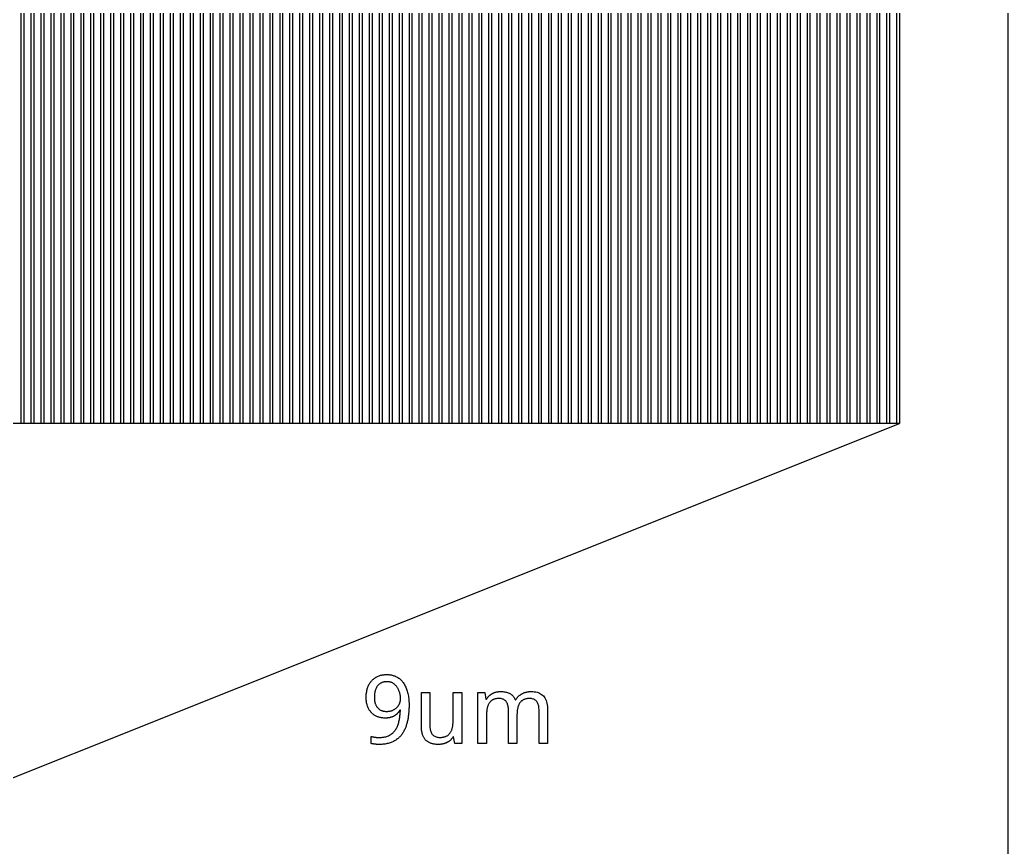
# Model space of a CAD drawing. Extents: x 0 to 762, y 0 to 762.
# Drawn here: x 647.9 to 762, y 390.5 to 486 of the extents above; entities that cross this region are included whole.
import ezdxf

# ---------------------------------------------------------------- set-up
doc = ezdxf.new("R2010")
doc.units = 0
doc.layers.get('0').update_dxf_attribs({"linetype": 'CONTINUOUS'})

msp = doc.modelspace()

# ---------------------------------------------------------------- linework, layer by layer
at = {"color": 7}
msp.add_lwpolyline([(0, 0), (761.986, 0), (761.986, 761.986), (0, 761.986), (0, 0)], close=True, dxfattribs=at)
at = {"color": 0}
for points in [[(648.049, 505.89), (648.349, 505.89), (648.349, 439.412), (648.049, 439.412), (648.049, 505.89)], [(649.197, 505.89), (649.497, 505.89), (649.497, 439.412), (649.197, 439.412), (649.197, 505.89)], [(650.346, 505.89), (650.646, 505.89), (650.646, 439.412), (650.346, 439.412), (650.346, 505.89)], [(651.494, 505.89), (651.794, 505.89), (651.794, 439.412), (651.494, 439.412), (651.494, 505.89)], [(652.643, 505.89), (652.943, 505.89), (652.943, 439.412), (652.643, 439.412), (652.643, 505.89)], [(653.793, 505.89), (654.093, 505.89), (654.093, 439.412), (653.793, 439.412), (653.793, 505.89)], [(654.942, 505.89), (655.242, 505.89), (655.242, 439.412), (654.942, 439.412), (654.942, 505.89)], [(656.09, 505.89), (656.39, 505.89), (656.39, 439.412), (656.09, 439.412), (656.09, 505.89)], [(657.239, 505.89), (657.539, 505.89), (657.539, 439.412), (657.239, 439.412), (657.239, 505.89)], [(658.387, 505.89), (658.688, 505.89), (658.688, 439.412), (658.387, 439.412), (658.387, 505.89)], [(659.536, 505.89), (659.836, 505.89), (659.836, 439.412), (659.536, 439.412), (659.536, 505.89)], [(660.685, 505.89), (660.985, 505.89), (660.985, 439.412), (660.685, 439.412), (660.685, 505.89)], [(661.833, 505.89), (662.133, 505.89), (662.133, 439.412), (661.833, 439.412), (661.833, 505.89)], [(662.982, 505.89), (663.282, 505.89), (663.282, 439.412), (662.982, 439.412), (662.982, 505.89)], [(664.131, 505.89), (664.431, 505.89), (664.431, 439.412), (664.131, 439.412), (664.131, 505.89)], [(665.279, 505.89), (665.579, 505.89), (665.579, 439.412), (665.279, 439.412), (665.279, 505.89)], [(666.428, 505.89), (666.728, 505.89), (666.728, 439.412), (666.428, 439.412), (666.428, 505.89)], [(667.576, 505.89), (667.876, 505.89), (667.876, 439.412), (667.576, 439.412), (667.576, 505.89)], [(668.726, 505.89), (669.026, 505.89), (669.026, 439.412), (668.726, 439.412), (668.726, 505.89)], [(669.875, 505.89), (670.175, 505.89), (670.175, 439.412), (669.875, 439.412), (669.875, 505.89)], [(671.024, 505.89), (671.324, 505.89), (671.324, 439.412), (671.024, 439.412), (671.024, 505.89)], [(672.172, 505.89), (672.472, 505.89), (672.472, 439.412), (672.172, 439.412), (672.172, 505.89)], [(673.321, 505.89), (673.621, 505.89), (673.621, 439.412), (673.321, 439.412), (673.321, 505.89)], [(674.469, 505.89), (674.769, 505.89), (674.769, 439.412), (674.469, 439.412), (674.469, 505.89)], [(675.618, 505.89), (675.918, 505.89), (675.918, 439.412), (675.618, 439.412), (675.618, 505.89)], [(676.767, 505.89), (677.067, 505.89), (677.067, 439.412), (676.767, 439.412), (676.767, 505.89)], [(677.915, 505.89), (678.215, 505.89), (678.215, 439.412), (677.915, 439.412), (677.915, 505.89)], [(679.064, 505.89), (679.364, 505.89), (679.364, 439.412), (679.064, 439.412), (679.064, 505.89)], [(680.213, 505.89), (680.512, 505.89), (680.512, 439.412), (680.213, 439.412), (680.213, 505.89)], [(681.361, 505.89), (681.661, 505.89), (681.661, 439.412), (681.361, 439.412), (681.361, 505.89)], [(682.511, 505.89), (682.811, 505.89), (682.811, 439.412), (682.511, 439.412), (682.511, 505.89)], [(683.66, 505.89), (683.96, 505.89), (683.96, 439.412), (683.66, 439.412), (683.66, 505.89)], [(684.808, 505.89), (685.108, 505.89), (685.108, 439.412), (684.808, 439.412), (684.808, 505.89)], [(685.957, 505.89), (686.257, 505.89), (686.257, 439.412), (685.957, 439.412), (685.957, 505.89)], [(687.106, 505.89), (687.406, 505.89), (687.406, 439.412), (687.106, 439.412), (687.106, 505.89)], [(688.254, 505.89), (688.554, 505.89), (688.554, 439.412), (688.254, 439.412), (688.254, 505.89)], [(689.403, 505.89), (689.703, 505.89), (689.703, 439.412), (689.403, 439.412), (689.403, 505.89)], [(690.551, 505.89), (690.851, 505.89), (690.851, 439.412), (690.551, 439.412), (690.551, 505.89)], [(691.7, 505.89), (692, 505.89), (692, 439.412), (691.7, 439.412), (691.7, 505.89)], [(692.849, 505.89), (693.149, 505.89), (693.149, 439.412), (692.849, 439.412), (692.849, 505.89)], [(693.997, 505.89), (694.297, 505.89), (694.297, 439.412), (693.997, 439.412), (693.997, 505.89)], [(695.146, 505.89), (695.446, 505.89), (695.446, 439.412), (695.146, 439.412), (695.146, 505.89)], [(696.294, 505.89), (696.594, 505.89), (696.594, 439.412), (696.294, 439.412), (696.294, 505.89)], [(697.444, 505.89), (697.744, 505.89), (697.744, 439.412), (697.444, 439.412), (697.444, 505.89)], [(698.593, 505.89), (698.893, 505.89), (698.893, 439.412), (698.593, 439.412), (698.593, 505.89)], [(699.742, 505.89), (700.042, 505.89), (700.042, 439.412), (699.742, 439.412), (699.742, 505.89)], [(700.89, 505.89), (701.19, 505.89), (701.19, 439.412), (700.89, 439.412), (700.89, 505.89)], [(702.039, 505.89), (702.339, 505.89), (702.339, 439.412), (702.039, 439.412), (702.039, 505.89)], [(703.188, 505.89), (703.488, 505.89), (703.488, 439.412), (703.188, 439.412), (703.188, 505.89)], [(704.336, 505.89), (704.636, 505.89), (704.636, 439.412), (704.336, 439.412), (704.336, 505.89)], [(705.485, 505.89), (705.785, 505.89), (705.785, 439.412), (705.485, 439.412), (705.485, 505.89)], [(706.633, 505.89), (706.933, 505.89), (706.933, 439.412), (706.633, 439.412), (706.633, 505.89)], [(707.782, 505.89), (708.082, 505.89), (708.082, 439.412), (707.782, 439.412), (707.782, 505.89)], [(708.931, 505.89), (709.231, 505.89), (709.231, 439.412), (708.931, 439.412), (708.931, 505.89)], [(710.079, 505.89), (710.379, 505.89), (710.379, 439.412), (710.079, 439.412), (710.079, 505.89)], [(711.229, 505.89), (711.529, 505.89), (711.529, 439.412), (711.229, 439.412), (711.229, 505.89)], [(712.378, 505.89), (712.678, 505.89), (712.678, 439.412), (712.378, 439.412), (712.378, 505.89)], [(713.526, 505.89), (713.826, 505.89), (713.826, 439.412), (713.526, 439.412), (713.526, 505.89)], [(714.675, 505.89), (714.975, 505.89), (714.975, 439.412), (714.675, 439.412), (714.675, 505.89)], [(715.824, 505.89), (716.124, 505.89), (716.124, 439.412), (715.824, 439.412), (715.824, 505.89)], [(716.972, 505.89), (717.272, 505.89), (717.272, 439.412), (716.972, 439.412), (716.972, 505.89)], [(718.121, 505.89), (718.421, 505.89), (718.421, 439.412), (718.121, 439.412), (718.121, 505.89)], [(719.269, 505.89), (719.569, 505.89), (719.569, 439.412), (719.269, 439.412), (719.269, 505.89)], [(720.418, 505.89), (720.718, 505.89), (720.718, 439.412), (720.418, 439.412), (720.418, 505.89)], [(721.567, 505.89), (721.867, 505.89), (721.867, 439.412), (721.567, 439.412), (721.567, 505.89)], [(722.715, 505.89), (723.015, 505.89), (723.015, 439.412), (722.715, 439.412), (722.715, 505.89)], [(723.864, 505.89), (724.164, 505.89), (724.164, 439.412), (723.864, 439.412), (723.864, 505.89)], [(725.012, 505.89), (725.314, 505.89), (725.314, 439.412), (725.012, 439.412), (725.012, 505.89)], [(726.162, 505.89), (726.463, 505.89), (726.463, 439.412), (726.162, 439.412), (726.162, 505.89)], [(727.311, 505.89), (727.611, 505.89), (727.611, 439.412), (727.311, 439.412), (727.311, 505.89)], [(728.46, 505.89), (728.76, 505.89), (728.76, 439.412), (728.46, 439.412), (728.46, 505.89)], [(729.608, 505.89), (729.908, 505.89), (729.908, 439.412), (729.608, 439.412), (729.608, 505.89)], [(730.757, 505.89), (731.057, 505.89), (731.057, 439.412), (730.757, 439.412), (730.757, 505.89)], [(731.906, 505.89), (732.206, 505.89), (732.206, 439.412), (731.906, 439.412), (731.906, 505.89)], [(733.054, 505.89), (733.354, 505.89), (733.354, 439.412), (733.054, 439.412), (733.054, 505.89)], [(734.203, 505.89), (734.503, 505.89), (734.503, 439.412), (734.203, 439.412), (734.203, 505.89)], [(735.351, 505.89), (735.651, 505.89), (735.651, 439.412), (735.351, 439.412), (735.351, 505.89)], [(736.5, 505.89), (736.8, 505.89), (736.8, 439.412), (736.5, 439.412), (736.5, 505.89)], [(737.649, 505.89), (737.949, 505.89), (737.949, 439.412), (737.649, 439.412), (737.649, 505.89)], [(738.797, 505.89), (739.097, 505.89), (739.097, 439.412), (738.797, 439.412), (738.797, 505.89)], [(739.947, 505.89), (740.247, 505.89), (740.247, 439.412), (739.947, 439.412), (739.947, 505.89)], [(741.096, 505.89), (741.396, 505.89), (741.396, 439.412), (741.096, 439.412), (741.096, 505.89)], [(742.244, 505.89), (742.544, 505.89), (742.544, 439.412), (742.244, 439.412), (742.244, 505.89)], [(743.393, 505.89), (743.693, 505.89), (743.693, 439.412), (743.393, 439.412), (743.393, 505.89)], [(744.542, 505.89), (744.842, 505.89), (744.842, 439.412), (744.542, 439.412), (744.542, 505.89)], [(745.69, 505.89), (745.99, 505.89), (745.99, 439.412), (745.69, 439.412), (745.69, 505.89)], [(746.839, 505.89), (747.139, 505.89), (747.139, 439.412), (746.839, 439.412), (746.839, 505.89)], [(747.988, 505.89), (748.287, 505.89), (748.287, 439.412), (747.988, 439.412), (747.988, 505.89)], [(749.136, 505.89), (749.436, 505.89), (749.436, 439.412), (749.136, 439.412), (749.136, 505.89)], [(634.989, 393.693), (749.436, 439.412), (520.54, 439.412), (634.989, 393.693)], [(692.813, 406.965), (692.813, 406.851), (692.81, 406.739), (692.807, 406.626), (692.803, 406.514), (692.799, 406.4), (692.792, 406.287), (692.783, 406.175), (692.775, 406.063), (692.765, 405.95), (692.754, 405.836), (692.742, 405.725), (692.729, 405.615), (692.714, 405.506), (692.696, 405.397), (692.678, 405.29), (692.657, 405.183), (692.633, 405.078), (692.61, 404.974), (692.583, 404.871), (692.556, 404.768), (692.526, 404.667), (692.494, 404.567), (692.461, 404.468), (692.426, 404.369), (692.389, 404.274), (692.349, 404.179), (692.307, 404.085), (692.262, 403.993), (692.217, 403.901), (692.168, 403.811), (692.118, 403.725), (692.064, 403.64), (692.008, 403.558), (691.949, 403.478), (691.887, 403.401), (691.824, 403.326), (691.757, 403.253), (691.688, 403.183), (691.615, 403.115), (691.54, 403.049), (691.463, 402.986), (691.381, 402.925), (691.297, 402.868), (691.211, 402.813), (691.121, 402.761), (691.028, 402.711), (690.932, 402.664), (690.833, 402.619), (690.732, 402.578), (690.626, 402.539), (690.518, 402.504), (690.407, 402.474), (690.292, 402.446), (690.172, 402.422), (690.05, 402.401), (689.922, 402.386), (689.793, 402.372), (689.66, 402.364), (689.522, 402.358), (689.381, 402.356), (689.36, 402.356), (689.339, 402.357), (689.318, 402.357), (689.296, 402.357), (689.274, 402.357), (689.25, 402.358), (689.228, 402.358), (689.204, 402.36), (689.179, 402.361), (689.156, 402.361), (689.131, 402.362), (689.106, 402.364), (689.081, 402.365), (689.056, 402.368), (689.032, 402.369), (689.007, 402.372), (688.982, 402.375), (688.957, 402.376), (688.933, 402.381), (688.908, 402.383), (688.883, 402.385), (688.858, 402.388), (688.835, 402.39), (688.81, 402.393), (688.786, 402.396), (688.761, 402.397), (688.738, 402.401), (688.714, 402.404), (688.69, 402.407), (688.667, 402.41), (688.643, 402.414), (688.619, 402.417), (688.597, 402.421), (688.576, 402.425), (688.554, 402.429), (688.535, 402.433), (688.514, 402.438), (688.494, 402.443), (688.475, 402.447), (688.457, 402.453), (688.457, 403.29), (688.494, 403.278), (688.533, 403.264), (688.574, 403.253), (688.615, 403.24), (688.657, 403.231), (688.7, 403.221), (688.743, 403.211), (688.789, 403.203), (688.835, 403.196), (688.881, 403.189), (688.928, 403.182), (688.975, 403.178), (689.022, 403.172), (689.069, 403.168), (689.117, 403.164), (689.162, 403.161), (689.21, 403.16), (689.256, 403.158), (689.303, 403.157), (689.349, 403.157), (689.49, 403.158), (689.628, 403.167), (689.76, 403.179), (689.887, 403.197), (690.01, 403.219), (690.126, 403.247), (690.238, 403.281), (690.343, 403.318), (690.444, 403.361), (690.54, 403.408), (690.632, 403.461), (690.719, 403.517), (690.804, 403.576), (690.883, 403.639), (690.96, 403.706), (691.032, 403.776), (691.1, 403.849), (691.165, 403.926), (691.225, 404.007), (691.282, 404.092), (691.335, 404.179), (691.385, 404.271), (691.432, 404.365), (691.475, 404.461), (691.515, 404.561), (691.553, 404.664), (691.586, 404.768), (691.617, 404.876), (691.644, 404.987), (691.668, 405.101), (691.692, 405.217), (691.713, 405.333), (691.732, 405.451), (691.749, 405.571), (691.764, 405.692), (691.778, 405.814), (691.789, 405.938), (691.8, 406.061), (691.807, 406.188), (691.814, 406.315), (691.744, 406.315), (691.722, 406.276), (691.699, 406.239), (691.675, 406.201), (691.651, 406.164), (691.626, 406.128), (691.6, 406.092), (691.572, 406.057), (691.544, 406.022), (691.515, 405.989), (691.486, 405.956), (691.456, 405.922), (691.424, 405.89), (691.392, 405.858), (691.357, 405.829), (691.322, 405.799), (691.286, 405.771), (691.249, 405.743), (691.211, 405.717), (691.172, 405.69), (691.132, 405.665), (691.09, 405.64), (691.047, 405.618), (691.004, 405.596), (690.96, 405.575), (690.914, 405.554), (690.867, 405.536), (690.819, 405.518), (690.771, 405.501), (690.721, 405.486), (690.669, 405.471), (690.618, 405.458), (690.564, 405.446), (690.51, 405.436), (690.454, 405.426), (690.397, 405.419), (690.339, 405.412), (690.279, 405.408), (690.219, 405.404), (690.158, 405.403), (690.094, 405.401), (689.994, 405.403), (689.894, 405.408), (689.797, 405.415), (689.703, 405.426), (689.608, 405.44), (689.518, 405.458), (689.428, 405.478), (689.34, 405.501), (689.254, 405.528), (689.171, 405.557), (689.09, 405.592), (689.011, 405.628), (688.935, 405.667), (688.86, 405.71), (688.789, 405.754), (688.719, 405.803), (688.653, 405.854), (688.589, 405.908), (688.526, 405.965), (688.468, 406.025), (688.411, 406.088), (688.357, 406.153), (688.306, 406.221), (688.256, 406.292), (688.21, 406.364), (688.165, 406.44), (688.125, 406.519), (688.086, 406.6), (688.05, 406.685), (688.017, 406.771), (687.986, 406.861), (687.96, 406.954), (687.938, 407.05), (687.917, 407.147), (687.9, 407.249), (687.886, 407.351), (687.875, 407.456), (687.867, 407.564), (687.863, 407.674), (687.861, 407.786), (687.863, 407.908), (687.867, 408.026), (687.875, 408.143), (687.887, 408.257), (687.903, 408.368), (687.921, 408.476), (687.942, 408.583), (687.967, 408.688), (687.996, 408.789), (688.028, 408.888), (688.063, 408.985), (688.101, 409.079), (688.142, 409.169), (688.186, 409.258), (688.232, 409.343), (688.282, 409.425), (688.333, 409.503), (688.387, 409.578), (688.446, 409.651), (688.506, 409.719), (688.568, 409.787), (688.635, 409.851), (688.704, 409.911), (688.775, 409.969), (688.849, 410.024), (688.925, 410.075), (689.004, 410.122), (689.086, 410.167), (689.171, 410.208), (689.257, 410.246), (689.347, 410.281), (689.439, 410.313), (689.533, 410.339), (689.631, 410.364), (689.728, 410.383), (689.829, 410.4), (689.931, 410.412), (690.036, 410.422), (690.142, 410.428), (690.251, 410.429), (690.358, 410.426), (690.465, 410.421), (690.569, 410.41), (690.672, 410.396), (690.775, 410.376), (690.875, 410.354), (690.974, 410.326), (691.071, 410.294), (691.167, 410.26), (691.261, 410.219), (691.353, 410.175), (691.443, 410.126), (691.529, 410.074), (691.615, 410.017), (691.697, 409.956), (691.776, 409.889), (691.854, 409.818), (691.929, 409.743), (692.001, 409.664), (692.072, 409.581), (692.139, 409.492), (692.203, 409.4), (692.265, 409.303), (692.324, 409.2), (692.379, 409.094), (692.432, 408.983), (692.482, 408.868), (692.529, 408.749), (692.572, 408.624), (692.614, 408.496), (692.651, 408.362), (692.686, 408.226), (692.715, 408.085), (692.742, 407.939), (692.762, 407.787), (692.781, 407.632), (692.794, 407.472), (692.804, 407.308), (692.811, 407.139), (692.813, 406.965)], [(690.261, 409.601), (690.197, 409.601), (690.135, 409.597), (690.074, 409.592), (690.012, 409.585), (689.953, 409.575), (689.894, 409.563), (689.836, 409.549), (689.781, 409.533), (689.725, 409.515), (689.671, 409.494), (689.618, 409.472), (689.568, 409.447), (689.519, 409.419), (689.471, 409.389), (689.425, 409.357), (689.381, 409.324), (689.336, 409.286), (689.294, 409.247), (689.254, 409.206), (689.214, 409.161), (689.176, 409.115), (689.14, 409.067), (689.106, 409.015), (689.074, 408.963), (689.042, 408.906), (689.012, 408.849), (688.986, 408.787), (688.96, 408.725), (688.936, 408.66), (688.914, 408.592), (688.894, 408.524), (688.876, 408.451), (688.861, 408.378), (688.849, 408.3), (688.836, 408.221), (688.828, 408.14), (688.821, 408.056), (688.815, 407.968), (688.813, 407.879), (688.811, 407.786), (688.813, 407.713), (688.815, 407.639), (688.819, 407.568), (688.825, 407.497), (688.833, 407.429), (688.842, 407.362), (688.853, 407.297), (688.867, 407.233), (688.881, 407.171), (688.897, 407.11), (688.917, 407.051), (688.938, 406.994), (688.96, 406.94), (688.983, 406.888), (689.01, 406.836), (689.037, 406.786), (689.067, 406.737), (689.099, 406.692), (689.131, 406.647), (689.165, 406.604), (689.201, 406.564), (689.24, 406.525), (689.279, 406.487), (689.321, 406.453), (689.364, 406.419), (689.41, 406.388), (689.456, 406.358), (689.504, 406.332), (689.554, 406.306), (689.606, 406.282), (689.661, 406.261), (689.717, 406.242), (689.775, 406.225), (689.835, 406.21), (689.896, 406.197), (689.96, 406.188), (690.024, 406.179), (690.09, 406.174), (690.16, 406.171), (690.229, 406.169), (690.301, 406.171), (690.372, 406.175), (690.442, 406.181), (690.51, 406.189), (690.576, 406.2), (690.643, 406.214), (690.707, 406.231), (690.769, 406.249), (690.831, 406.269), (690.89, 406.293), (690.949, 406.319), (691.004, 406.347), (691.06, 406.376), (691.113, 406.407), (691.164, 406.44), (691.214, 406.474), (691.261, 406.508), (691.307, 406.544), (691.351, 406.582), (691.394, 406.621), (691.436, 406.662), (691.475, 406.704), (691.511, 406.749), (691.547, 406.793), (691.581, 406.839), (691.611, 406.885), (691.64, 406.933), (691.668, 406.982), (691.693, 407.032), (691.717, 407.083), (691.739, 407.135), (691.76, 407.186), (691.778, 407.237), (691.793, 407.289), (691.806, 407.34), (691.817, 407.392), (691.825, 407.443), (691.831, 407.496), (691.833, 407.547), (691.835, 407.599), (691.835, 407.671), (691.831, 407.742), (691.826, 407.814), (691.819, 407.886), (691.81, 407.957), (691.799, 408.028), (691.785, 408.1), (691.769, 408.171), (691.753, 408.242), (691.733, 408.313), (691.713, 408.383), (691.69, 408.454), (691.667, 408.522), (691.639, 408.589), (691.611, 408.654), (691.581, 408.718), (691.547, 408.779), (691.514, 408.84), (691.476, 408.9), (691.438, 408.957), (691.399, 409.014), (691.357, 409.069), (691.313, 409.121), (691.267, 409.171), (691.219, 409.219), (691.169, 409.265), (691.117, 409.308), (691.063, 409.349), (691.007, 409.388), (690.949, 409.425), (690.889, 409.458), (690.826, 409.489), (690.762, 409.515), (690.697, 409.537), (690.629, 409.557), (690.56, 409.574), (690.488, 409.586), (690.414, 409.594), (690.339, 409.6), (690.261, 409.601)], [(698.103, 402.464), (697.958, 403.253), (697.904, 403.253), (697.878, 403.207), (697.849, 403.164), (697.819, 403.119), (697.789, 403.078), (697.757, 403.037), (697.724, 402.997), (697.69, 402.958), (697.656, 402.921), (697.619, 402.885), (697.582, 402.85), (697.546, 402.818), (697.508, 402.786), (697.469, 402.756), (697.431, 402.726), (697.39, 402.697), (697.35, 402.669), (697.308, 402.643), (697.267, 402.618), (697.224, 402.594), (697.179, 402.571), (697.135, 402.55), (697.09, 402.531), (697.044, 402.511), (696.999, 402.493), (696.953, 402.476), (696.906, 402.461), (696.858, 402.447), (696.81, 402.433), (696.761, 402.421), (696.713, 402.41), (696.662, 402.4), (696.613, 402.39), (696.563, 402.382), (696.512, 402.375), (696.463, 402.369), (696.411, 402.365), (696.361, 402.361), (696.31, 402.358), (696.258, 402.357), (696.207, 402.356), (696.111, 402.357), (696.017, 402.361), (695.925, 402.367), (695.835, 402.376), (695.749, 402.388), (695.664, 402.4), (695.581, 402.417), (695.501, 402.435), (695.424, 402.457), (695.347, 402.479), (695.275, 402.506), (695.204, 402.535), (695.136, 402.567), (695.071, 402.601), (695.008, 402.638), (694.947, 402.678), (694.889, 402.721), (694.833, 402.767), (694.781, 402.815), (694.731, 402.867), (694.682, 402.921), (694.636, 402.978), (694.593, 403.037), (694.551, 403.1), (694.512, 403.165), (694.476, 403.235), (694.442, 403.306), (694.411, 403.381), (694.381, 403.458), (694.354, 403.537), (694.331, 403.621), (694.31, 403.707), (694.292, 403.797), (694.275, 403.889), (694.261, 403.985), (694.25, 404.083), (694.242, 404.186), (694.236, 404.29), (694.232, 404.399), (694.231, 404.51), (694.231, 408.361), (695.208, 408.361), (695.208, 404.564), (695.211, 404.428), (695.219, 404.299), (695.233, 404.176), (695.254, 404.061), (695.279, 403.953), (695.311, 403.851), (695.347, 403.757), (695.39, 403.669), (695.439, 403.59), (695.493, 403.517), (695.553, 403.45), (695.619, 403.39), (695.692, 403.339), (695.771, 403.293), (695.856, 403.254), (695.947, 403.224), (696.044, 403.199), (696.147, 403.181), (696.257, 403.171), (696.374, 403.167), (696.46, 403.168), (696.542, 403.172), (696.622, 403.179), (696.7, 403.19), (696.774, 403.203), (696.846, 403.218), (696.914, 403.236), (696.981, 403.257), (697.043, 403.281), (697.104, 403.307), (697.162, 403.336), (697.218, 403.368), (697.271, 403.403), (697.322, 403.439), (697.369, 403.479), (697.417, 403.521), (697.46, 403.565), (697.501, 403.612), (697.54, 403.662), (697.576, 403.715), (697.613, 403.771), (697.646, 403.829), (697.676, 403.89), (697.706, 403.954), (697.733, 404.019), (697.757, 404.089), (697.781, 404.16), (697.8, 404.232), (697.818, 404.308), (697.835, 404.386), (697.85, 404.467), (697.864, 404.55), (697.876, 404.636), (697.886, 404.724), (697.894, 404.814), (697.903, 404.906), (697.908, 405.001), (697.912, 405.099), (697.914, 405.197), (697.915, 405.3), (697.915, 408.361), (698.893, 408.361), (698.893, 402.464), (698.103, 402.464)], [(707.825, 402.464), (707.825, 406.261), (707.822, 406.397), (707.814, 406.526), (707.801, 406.649), (707.782, 406.764), (707.758, 406.872), (707.728, 406.974), (707.693, 407.068), (707.653, 407.154), (707.607, 407.235), (707.557, 407.308), (707.5, 407.375), (707.438, 407.435), (707.368, 407.486), (707.294, 407.532), (707.214, 407.571), (707.128, 407.601), (707.036, 407.626), (706.938, 407.643), (706.833, 407.654), (706.724, 407.657), (706.647, 407.657), (706.572, 407.653), (706.499, 407.646), (706.429, 407.638), (706.361, 407.625), (706.296, 407.611), (706.233, 407.594), (706.172, 407.575), (706.114, 407.553), (706.058, 407.529), (706.004, 407.503), (705.953, 407.474), (705.903, 407.443), (705.854, 407.41), (705.808, 407.374), (705.764, 407.336), (705.722, 407.296), (705.682, 407.251), (705.643, 407.206), (705.607, 407.158), (705.574, 407.108), (705.542, 407.057), (705.511, 407.001), (705.483, 406.944), (705.457, 406.886), (705.433, 406.824), (705.411, 406.76), (705.39, 406.692), (705.371, 406.622), (705.354, 406.551), (705.339, 406.478), (705.325, 406.403), (705.313, 406.325), (705.303, 406.246), (705.294, 406.162), (705.286, 406.079), (705.281, 405.992), (705.276, 405.903), (705.275, 405.813), (705.274, 405.718), (705.274, 402.464), (704.29, 402.464), (704.29, 406.261), (704.287, 406.397), (704.281, 406.526), (704.267, 406.649), (704.247, 406.764), (704.224, 406.872), (704.194, 406.974), (704.16, 407.068), (704.119, 407.154), (704.074, 407.235), (704.022, 407.308), (703.967, 407.375), (703.906, 407.435), (703.838, 407.486), (703.764, 407.532), (703.683, 407.571), (703.599, 407.601), (703.507, 407.626), (703.408, 407.643), (703.304, 407.654), (703.194, 407.657), (703.114, 407.656), (703.035, 407.651), (702.958, 407.644), (702.886, 407.635), (702.815, 407.622), (702.747, 407.607), (702.682, 407.589), (702.619, 407.568), (702.56, 407.544), (702.503, 407.518), (702.447, 407.489), (702.394, 407.457), (702.344, 407.422), (702.296, 407.385), (702.25, 407.344), (702.206, 407.301), (702.164, 407.257), (702.124, 407.208), (702.086, 407.158), (702.051, 407.104), (702.018, 407.049), (701.988, 406.99), (701.96, 406.929), (701.932, 406.865), (701.907, 406.8), (701.885, 406.731), (701.863, 406.66), (701.843, 406.588), (701.825, 406.511), (701.81, 406.433), (701.796, 406.353), (701.785, 406.269), (701.774, 406.183), (701.765, 406.096), (701.757, 406.006), (701.75, 405.914), (701.746, 405.818), (701.742, 405.721), (701.74, 405.622), (701.739, 405.519), (701.739, 402.464), (700.762, 402.464), (700.762, 408.361), (701.557, 408.361), (701.696, 407.567), (701.75, 407.567), (701.776, 407.611), (701.804, 407.656), (701.832, 407.699), (701.861, 407.74), (701.892, 407.781), (701.922, 407.821), (701.954, 407.858), (701.988, 407.894), (702.021, 407.929), (702.057, 407.964), (702.092, 407.997), (702.129, 408.031), (702.165, 408.061), (702.203, 408.092), (702.242, 408.121), (702.281, 408.149), (702.321, 408.175), (702.361, 408.201), (702.401, 408.225), (702.443, 408.249), (702.486, 408.271), (702.531, 408.292), (702.574, 408.311), (702.618, 408.329), (702.664, 408.346), (702.708, 408.362), (702.754, 408.378), (702.8, 408.392), (702.847, 408.404), (702.894, 408.415), (702.943, 408.425), (702.992, 408.435), (703.04, 408.442), (703.089, 408.449), (703.137, 408.456), (703.186, 408.46), (703.235, 408.464), (703.285, 408.467), (703.333, 408.468), (703.383, 408.468), (703.51, 408.467), (703.632, 408.46), (703.75, 408.447), (703.864, 408.431), (703.972, 408.41), (704.078, 408.383), (704.178, 408.353), (704.274, 408.317), (704.365, 408.278), (704.451, 408.232), (704.536, 408.182), (704.615, 408.126), (704.689, 408.067), (704.76, 408), (704.825, 407.929), (704.886, 407.851), (704.943, 407.769), (704.994, 407.682), (705.043, 407.589), (705.086, 407.492), (705.129, 407.492), (705.157, 407.54), (705.186, 407.589), (705.217, 407.636), (705.249, 407.682), (705.282, 407.726), (705.315, 407.769), (705.35, 407.81), (705.386, 407.85), (705.424, 407.889), (705.461, 407.926), (705.501, 407.963), (705.543, 407.997), (705.583, 408.029), (705.626, 408.063), (705.668, 408.093), (705.711, 408.122), (705.756, 408.15), (705.8, 408.176), (705.846, 408.203), (705.892, 408.226), (705.939, 408.251), (705.986, 408.274), (706.035, 408.296), (706.083, 408.315), (706.133, 408.335), (706.183, 408.351), (706.233, 408.368), (706.283, 408.383), (706.335, 408.397), (706.386, 408.41), (706.438, 408.421), (706.489, 408.431), (706.542, 408.44), (706.593, 408.447), (706.646, 408.454), (706.699, 408.46), (706.751, 408.464), (706.804, 408.467), (706.858, 408.468), (706.912, 408.468), (707.096, 408.464), (707.269, 408.449), (707.433, 408.422), (707.589, 408.386), (707.735, 408.34), (707.872, 408.283), (707.999, 408.215), (708.117, 408.139), (708.225, 408.051), (708.325, 407.953), (708.415, 407.844), (708.497, 407.724), (708.568, 407.592), (708.631, 407.446), (708.683, 407.289), (708.726, 407.118), (708.76, 406.936), (708.783, 406.742), (708.797, 406.535), (708.803, 406.315), (708.803, 402.464), (707.825, 402.464)]]:
    msp.add_lwpolyline(points, close=True, dxfattribs=at)

doc.saveas('drawing.dxf')
